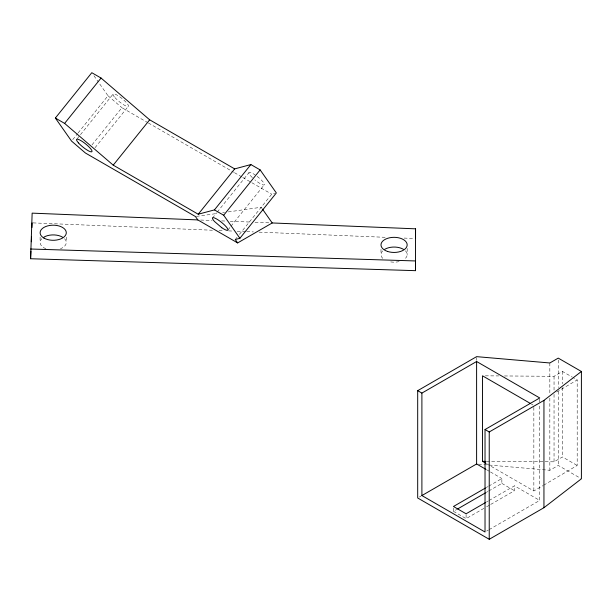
<?xml version="1.0" encoding="UTF-8"?>
<svg xmlns="http://www.w3.org/2000/svg" width="612" height="612" viewBox="0 0 612 612"><rect width="100%" height="100%" fill="white"/><g stroke="black" fill="none" stroke-linecap="round" stroke-linejoin="round"><path stroke-width="0.46" stroke-dasharray="3.06 2.29" d="M72.751 139.613L77.533 133.668M78.129 132.919L108.003 95.755L98.823 82.697M77.135 138.825L112.983 94.233M92.022 144.853L121.895 107.689L147.553 122.507M95.028 147.737L128.482 106.113M212.471 218.048L216.656 212.846M217.252 212.104L248.916 172.714M227.97 229.936L230.357 226.96M230.953 226.218L264.415 184.595M235.268 239.529L237.035 237.326M239.391 234.396L271.713 194.188L274.796 193.361M556.744 391.971L577.192 379.937L573.1 377.573M486.639 463.728L533.848 490.977L542.844 485.683M543.663 485.201L577.192 465.464L577.192 379.937M504.441 375.959L554.044 376.296L562.459 371.438L572.281 377.107M419.327 497.043L420.964 496.095M486.272 487.55L487.917 486.601M488.736 486.127L501.863 478.546L501.863 483.411L488.736 490.985M453.461 508.113L453.461 511.349L456.743 509.452M486.272 492.408L487.917 491.459M486.318 461.364L554.044 461.823L562.459 456.965L577.192 465.464M486.594 501.939L488.238 500.991M489.057 500.517L514.485 485.836L539.738 500.417L539.738 404.601M453.461 511.349L466.092 518.639L485.775 507.272M486.594 506.797L489.875 504.908M490.702 504.433L514.485 490.694L514.485 485.836M478.515 464.133L549.836 470.284L558.251 465.426L580.574 478.316M486.662 531.055L488.292 530.114M489.11 529.648L539.738 500.417M196.368 216.396L217.038 213.489M222.676 212.693L224.55 212.433M228.307 211.905L261.186 207.277L262.242 208.768M485.362 375.829L498.719 375.921M200.675 220.037L212.119 220.504M221.659 220.894L225.476 221.047M230.242 221.246L251.226 222.102M255.043 222.255L270.305 222.883M33.094 222.898L212.402 230.234M219.081 230.502L223.847 230.701M228.62 230.9L233.386 231.091M237.204 231.244L245.787 231.596M246.735 231.634L253.414 231.91M259.136 232.147L385.988 237.334M404.111 238.076L414.599 238.504M148.379 122.981L233.639 172.202M234.465 172.683L241.916 176.983M242.742 177.465L251.019 182.238M251.846 182.72L271.713 194.188M531.361 404.019L533.014 404.976M486.387 469.611L489.646 471.492M490.457 471.967L501.863 478.546M501.863 483.411L514.485 490.694M108.003 95.755L121.895 107.689M93.965 75.781L98.28 81.931M562.459 371.438L562.459 383.785M562.459 387.587L562.459 456.965M558.251 360.009L558.251 387.549M558.251 391.351L558.251 465.426M554.044 376.296L554.044 390.548M554.044 394.35L554.044 461.823M549.836 362.97L549.836 394.312M549.836 398.106L549.836 470.284M539.738 398.909L539.738 403.652M533.848 407.355L533.848 490.977M476.61 357.599L476.61 360.453M466.092 514.593L466.092 518.639M407.179 248.418L407.179 254.607M380.993 249.306L380.993 254.607M66.295 237.158L66.295 242.459M40.109 237.158L40.109 242.459M257.132 176.378A9.823 2.073 38.8 0 1 264.346 184.77A9.823 2.073 38.8 0 1 254.86 179.859M252.389 177.648A9.823 2.073 38.8 0 1 249.046 172.462A9.823 2.073 38.8 0 1 255.112 174.917M405.427 250.828A13.097 7.558 0 0 1 404.111 259.465M399.093 261.592A13.097 7.558 0 0 1 389.071 261.592M382.745 258.386A13.097 7.558 0 0 1 382.745 250.828M64.543 238.68A13.097 7.558 0 0 1 60.473 248.74M45.931 248.74A13.097 7.558 0 0 1 41.868 238.68M114.926 97.576A9.823 2.073 38.8 0 0 128.099 106.503A9.823 2.073 38.8 0 0 119.179 96.436A9.823 2.073 38.8 0 0 114.926 97.576"/><path stroke-width="0.92" d="M197.814 219.915L32.145 213.137L30.6 258.738L415.472 270.665L415.556 228.827L272.21 222.959L237.647 242.918L197.814 219.915L195.427 216.526L85.443 153.031L71.558 141.097L55.355 118.047L91.8 72.706L101.064 78.053L149.665 119.814L234.679 168.897L250.882 164.552L260.138 169.899L276.341 192.948L239.896 238.282L235.268 239.529L237.647 242.918M30.6 258.738L30.921 251.18M31.334 241.74L31.533 237.02M31.939 227.58L32.145 222.86M55.355 118.047L64.612 123.395L101.064 78.053M64.612 123.395L113.22 165.148L149.665 119.814M113.22 165.148L198.234 214.231L234.679 168.897M198.234 214.231L214.437 209.893L250.882 164.552M239.896 238.282L223.694 215.24L260.138 169.899M485.025 429.54L539.738 397.961L476.61 361.508L421.897 393.095L421.897 495.559L485.025 532.004L485.025 429.54L489.233 431.973L543.946 400.386L581.4 371.476L558.251 358.112L549.836 362.97L476.61 356.651L417.69 390.67L417.69 497.984L489.233 539.294L543.946 507.708L581.4 478.791L581.4 371.476M421.897 495.559L476.61 463.973L485.568 469.144M485.454 488.016L453.461 506.491L466.092 513.782L485.775 502.414M457.569 508.977L485.454 492.882M530.535 403.538L482.501 375.806L482.501 461.333L485.362 461.356M30.6 249.015L415.472 260.949L415.472 270.665M214.437 209.893L223.694 215.24M417.69 390.67L421.897 393.095M482.501 461.333L485.813 463.246M262.762 209.518L272.21 222.959M543.946 400.386L543.946 507.708M489.233 431.973L489.233 539.294M476.61 361.508L476.61 463.973M415.556 228.827L415.556 238.542M384.826 249.26A13.097 7.558 0 0 1 403.346 249.26M43.949 237.112A13.097 7.558 0 0 1 62.462 237.112M221.773 227.725L214.414 221.399A9.823 2.073 38.8 0 1 216.158 218.721A9.823 2.073 38.8 0 1 227.442 228.414A9.823 2.073 38.8 0 1 221.773 227.725M78.481 142.917A9.823 2.073 38.8 0 0 91.655 151.837A9.823 2.073 38.8 0 0 82.735 141.777A9.823 2.073 38.8 0 0 78.481 142.917M43.949 238.083A13.097 7.558 0 0 0 65.851 234.694A13.097 7.558 0 0 0 49.817 225.438A13.097 7.558 0 0 0 43.949 238.083M387.541 251.433A13.097 7.558 0 0 0 407.179 244.884A13.097 7.558 0 0 0 387.541 238.336A13.097 7.558 0 0 0 387.541 251.433"/></g></svg>
